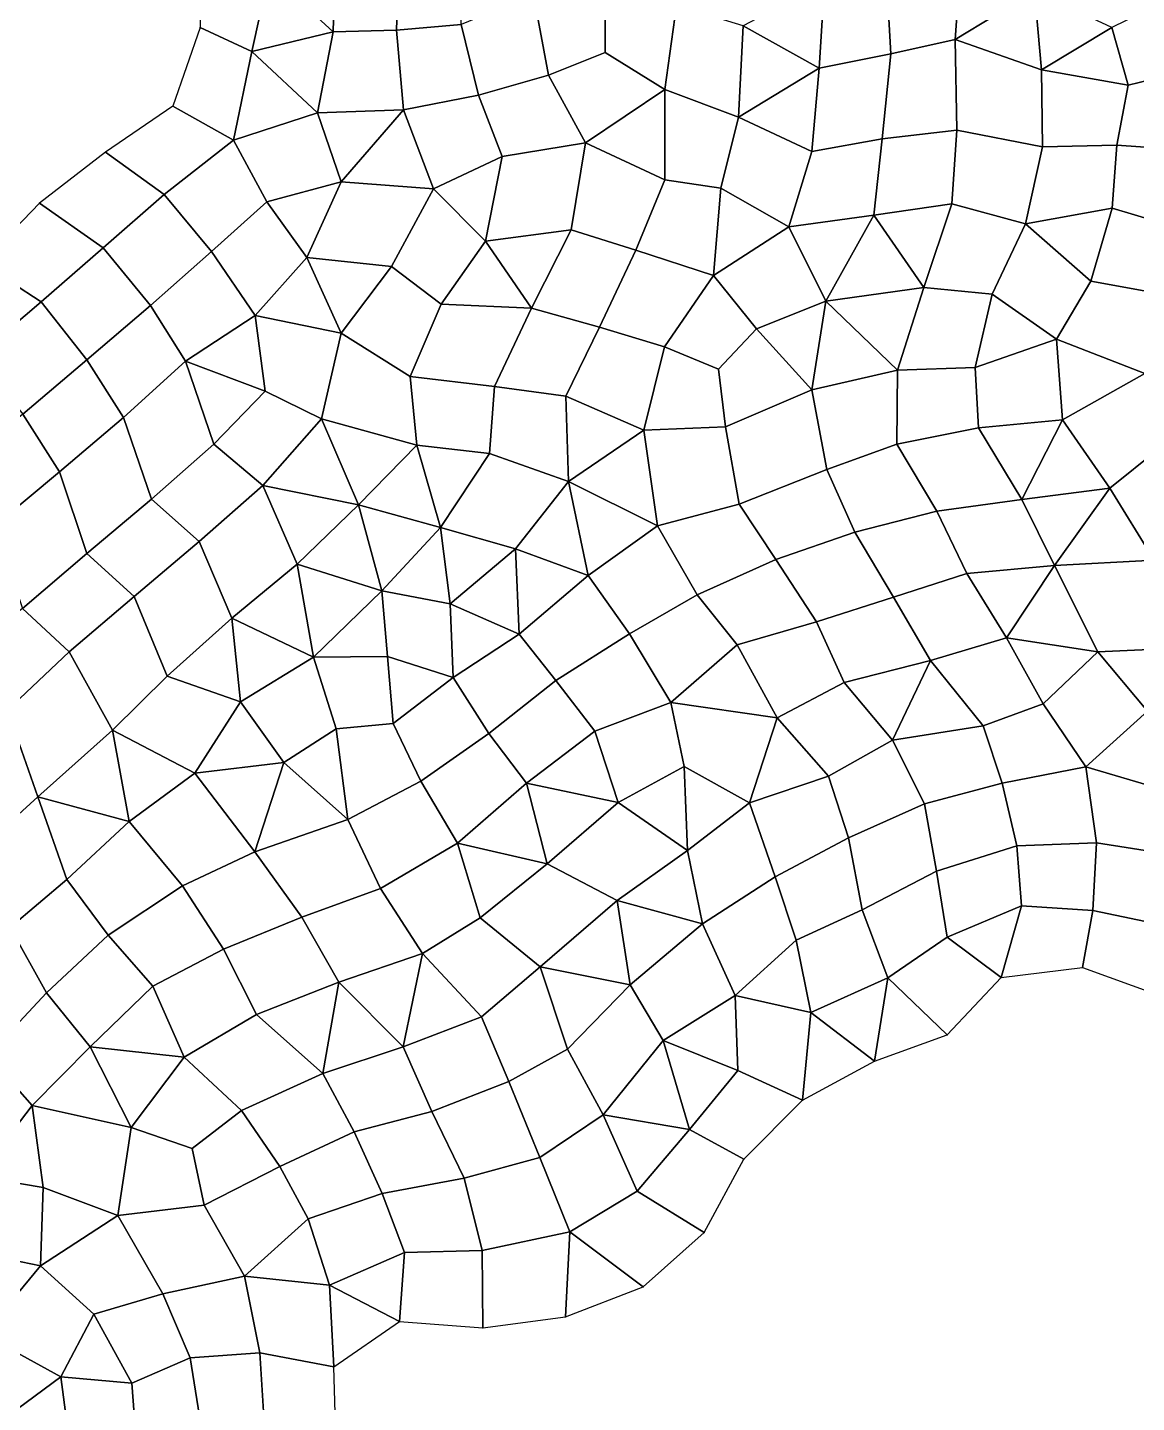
# Model space of a CAD drawing. Extents: x 727294 to 731543, y 8575035 to 8579824.
# Drawn here: x 730274.2 to 730538.9, y 8578454.2 to 8578782.5 of the extents above; entities that cross this region are included whole.
import ezdxf

# ---------------------------------------------------------------- set-up
doc = ezdxf.new("R2010")
doc.units = 0
for name, color, linetype in [('MESH_BOUND', 25, 'CONTINUOUS'), ('MESH_ELEMS', 250, 'CONTINUOUS'), ('MESH_NODES', 18, 'CONTINUOUS')]:
    doc.layers.add(name, color=color, linetype=linetype)

msp = doc.modelspace()

# ---------------------------------------------------------------- linework, layer by layer
at = {"layer": 'MESH_BOUND', "color": 25}
for points in [[(730315.27, 8578802.19, 38.14), (730315.45, 8578782.54, 38.17)], [(730315.45, 8578782.54, 38.17), (730308.89, 8578763.79, 38.17)], [(730308.89, 8578763.79, 38.17), (730292.88, 8578752.76, 38.17)], [(730292.88, 8578752.76, 38.17), (730277.12, 8578740.57, 38.17)], [(730277.12, 8578740.57, 38.17), (730263.24, 8578726.24, 38.17)], [(730493.74, 8578542, 38.17), (730506.57, 8578555.75, 38.17)], [(730506.57, 8578555.75, 38.17), (730525.99, 8578558.12, 38.17)], [(730525.99, 8578558.12, 38.17), (730544.24, 8578551.48, 38.17)], [(730476.36, 8578535.78, 38.17), (730493.74, 8578542, 38.17)], [(730459.18, 8578526.46, 38.17), (730476.36, 8578535.78, 38.17)], [(730445.16, 8578512.31, 38.17), (730459.18, 8578526.46, 38.17)], [(730435.72, 8578494.85, 38.17), (730445.16, 8578512.31, 38.17)], [(730421.15, 8578481.83, 38.17), (730435.72, 8578494.85, 38.17)], [(730402.64, 8578474.68, 38.17), (730421.15, 8578481.83, 38.17)], [(730347.33, 8578462.77, 33.88), (730362.99, 8578473.56, 38.17)], [(730362.99, 8578473.56, 38.17), (730382.87, 8578472.05, 38.13)], [(730382.87, 8578472.05, 38.13), (730402.64, 8578474.68, 38.17)], [(730347.86, 8578443.42, 34.97), (730347.33, 8578462.77, 33.88)]]:
    msp.add_polyline3d(points, dxfattribs=at)
at = {"layer": 'MESH_ELEMS', "color": 179}
for points in [[(730315.45, 8578782.54, 38.17), (730327.8, 8578776.84, 36.01), (730331.87, 8578795.6, 35.78), (730315.27, 8578802.19, 38.14)], [(730331.87, 8578795.6, 35.78), (730347.18, 8578781.51, 33.58), (730347.72, 8578801.99, 33.67), (730331.87, 8578795.6, 35.78)], [(730362.33, 8578781.94, 32.51), (730362.94, 8578801.73, 31.79), (730347.72, 8578801.99, 33.67), (730347.18, 8578781.51, 33.58)], [(730377.74, 8578783.26, 30.93), (730377.05, 8578802.51, 30.95), (730362.94, 8578801.73, 31.79), (730362.33, 8578781.94, 32.51)], [(730495.62, 8578779.72, 28.55), (730497.4, 8578804, 27.66), (730479.27, 8578794.53, 28.44), (730480.25, 8578776.28, 28.61)], [(730497.4, 8578804, 27.66), (730495.62, 8578779.72, 28.55), (730514.54, 8578791.22, 28.37), (730497.4, 8578804, 27.66)], [(730331.87, 8578795.6, 35.78), (730327.8, 8578776.84, 36.01), (730347.18, 8578781.51, 33.58), (730331.87, 8578795.6, 35.78)], [(730412.08, 8578776.54, 29.9), (730412.17, 8578792.22, 30.1), (730394.99, 8578790.46, 30.06), (730398.57, 8578771.18, 30.25)], [(730412.08, 8578776.54, 29.9), (730426.32, 8578767.71, 29.44), (730429.12, 8578787.79, 29.76), (730412.17, 8578792.22, 30.1)], [(730464.41, 8578793.21, 28.78), (730444.99, 8578782.95, 28.93), (730463.16, 8578772.87, 28.27), (730464.41, 8578793.21, 28.78)], [(730480.25, 8578776.28, 28.61), (730479.27, 8578794.53, 28.44), (730464.41, 8578793.21, 28.78), (730463.16, 8578772.87, 28.27)], [(730398.57, 8578771.18, 30.25), (730394.99, 8578790.46, 30.06), (730377.74, 8578783.26, 30.93), (730381.87, 8578766.43, 30.89)], [(730495.62, 8578779.72, 28.55), (730516.26, 8578772.41, 28.78), (730514.54, 8578791.22, 28.37), (730495.62, 8578779.72, 28.55)], [(730533.04, 8578782.55, 28.87), (730514.54, 8578791.22, 28.37), (730516.26, 8578772.41, 28.78), (730533.04, 8578782.55, 28.87)], [(730536.87, 8578768.81, 28.89), (730552.69, 8578772.57, 28.86), (730549.67, 8578790.74, 28.88), (730533.04, 8578782.55, 28.87)], [(730444.99, 8578782.95, 28.93), (730429.12, 8578787.79, 29.76), (730426.32, 8578767.71, 29.44), (730443.95, 8578761.14, 28.27)], [(730308.89, 8578763.79, 38.17), (730323.4, 8578755.67, 35.36), (730327.8, 8578776.84, 36.01), (730315.45, 8578782.54, 38.17)], [(730363.98, 8578762.85, 32.3), (730362.33, 8578781.94, 32.51), (730347.18, 8578781.51, 33.58), (730343.43, 8578762.15, 33.93)], [(730381.87, 8578766.43, 30.89), (730377.74, 8578783.26, 30.93), (730362.33, 8578781.94, 32.51), (730363.98, 8578762.85, 32.3)], [(730463.16, 8578772.87, 28.27), (730444.99, 8578782.95, 28.93), (730443.95, 8578761.14, 28.27), (730463.16, 8578772.87, 28.27)], [(730536.87, 8578768.81, 28.89), (730533.04, 8578782.55, 28.87), (730516.26, 8578772.41, 28.78), (730536.87, 8578768.81, 28.89)], [(730347.18, 8578781.51, 33.58), (730327.8, 8578776.84, 36.01), (730343.43, 8578762.15, 33.93), (730347.18, 8578781.51, 33.58)], [(730496.03, 8578758.03, 28.85), (730495.62, 8578779.72, 28.55), (730480.25, 8578776.28, 28.61), (730478.23, 8578755.99, 28.91)], [(730516.26, 8578772.41, 28.78), (730495.62, 8578779.72, 28.55), (730496.03, 8578758.03, 28.85), (730516.43, 8578754.02, 29.04)], [(730327.8, 8578776.84, 36.01), (730323.4, 8578755.67, 35.36), (730343.43, 8578762.15, 33.93), (730327.8, 8578776.84, 36.01)], [(730407.43, 8578754.99, 29.29), (730426.32, 8578767.71, 29.44), (730412.08, 8578776.54, 29.9), (730398.57, 8578771.18, 30.25)], [(730478.23, 8578755.99, 28.91), (730480.25, 8578776.28, 28.61), (730463.16, 8578772.87, 28.27), (730461.43, 8578752.97, 28.34)], [(730461.43, 8578752.97, 28.34), (730463.16, 8578772.87, 28.27), (730443.95, 8578761.14, 28.27), (730461.43, 8578752.97, 28.34)], [(730534.18, 8578754.44, 29.03), (730536.87, 8578768.81, 28.89), (730516.26, 8578772.41, 28.78), (730516.43, 8578754.02, 29.04)], [(730534.18, 8578754.44, 29.03), (730555.67, 8578752.93, 28.97), (730552.69, 8578772.57, 28.86), (730536.87, 8578768.81, 28.89)], [(730398.57, 8578771.18, 30.25), (730381.87, 8578766.43, 30.89), (730387.48, 8578751.72, 30.93), (730407.43, 8578754.99, 29.29)], [(730381.87, 8578766.43, 30.89), (730363.98, 8578762.85, 32.3), (730371.1, 8578743.99, 31.71), (730387.48, 8578751.72, 30.93)], [(730426.32, 8578767.71, 29.44), (730407.43, 8578754.99, 29.29), (730426.32, 8578746.17, 27.82), (730426.32, 8578767.71, 29.44)], [(730426.32, 8578746.17, 27.82), (730439.69, 8578744.21, 27.91), (730443.95, 8578761.14, 28.27), (730426.32, 8578767.71, 29.44)], [(730306.82, 8578742.67, 38.12), (730323.4, 8578755.67, 35.36), (730308.89, 8578763.79, 38.17), (730292.88, 8578752.76, 38.17)], [(730331.35, 8578740.96, 34.56), (730349.12, 8578745.71, 33.22), (730343.43, 8578762.15, 33.93), (730323.4, 8578755.67, 35.36)], [(730343.43, 8578762.15, 33.93), (730349.12, 8578745.71, 33.22), (730363.98, 8578762.85, 32.3), (730343.43, 8578762.15, 33.93)], [(730363.98, 8578762.85, 32.3), (730349.12, 8578745.71, 33.22), (730371.1, 8578743.99, 31.71), (730363.98, 8578762.85, 32.3)], [(730439.69, 8578744.21, 27.91), (730455.94, 8578734.97, 28.58), (730461.43, 8578752.97, 28.34), (730443.95, 8578761.14, 28.27)], [(730331.35, 8578740.96, 34.56), (730323.4, 8578755.67, 35.36), (730306.82, 8578742.67, 38.12), (730318.14, 8578729.03, 34.44)], [(730476.21, 8578737.72, 29.12), (730478.23, 8578755.99, 28.91), (730461.43, 8578752.97, 28.34), (730455.94, 8578734.97, 28.58)], [(730494.82, 8578740.41, 29.12), (730496.03, 8578758.03, 28.85), (730478.23, 8578755.99, 28.91), (730476.21, 8578737.72, 29.12)], [(730494.82, 8578740.41, 29.12), (730512.37, 8578735.68, 29.07), (730516.43, 8578754.02, 29.04), (730496.03, 8578758.03, 28.85)], [(730292.28, 8578729.92, 38.12), (730306.82, 8578742.67, 38.12), (730292.88, 8578752.76, 38.17), (730277.12, 8578740.57, 38.17)], [(730404, 8578734.2, 27.96), (730407.43, 8578754.99, 29.29), (730387.48, 8578751.72, 30.93), (730383.52, 8578731.55, 30.56)], [(730419.44, 8578729.36, 28.26), (730426.32, 8578746.17, 27.82), (730407.43, 8578754.99, 29.29), (730404, 8578734.2, 27.96)], [(730533.07, 8578739.39, 29.07), (730534.18, 8578754.44, 29.03), (730516.43, 8578754.02, 29.04), (730512.37, 8578735.68, 29.07)], [(730549.07, 8578734.63, 29.07), (730555.67, 8578752.93, 28.97), (730534.18, 8578754.44, 29.03), (730533.07, 8578739.39, 29.07)], [(730387.48, 8578751.72, 30.93), (730371.1, 8578743.99, 31.71), (730383.52, 8578731.55, 30.56), (730387.48, 8578751.72, 30.93)], [(730331.35, 8578740.96, 34.56), (730340.93, 8578727.6, 33.45), (730349.12, 8578745.71, 33.22), (730331.35, 8578740.96, 34.56)], [(730361.12, 8578725.49, 31.92), (730371.1, 8578743.99, 31.71), (730349.12, 8578745.71, 33.22), (730340.93, 8578727.6, 33.45)], [(730419.44, 8578729.36, 28.26), (730437.91, 8578723.32, 28.62), (730439.69, 8578744.21, 27.91), (730426.32, 8578746.17, 27.82)], [(730318.14, 8578729.03, 34.44), (730306.82, 8578742.67, 38.12), (730292.28, 8578729.92, 38.12), (730303.6, 8578716.2, 34.67)], [(730361.12, 8578725.49, 31.92), (730372.97, 8578716.48, 30.83), (730383.52, 8578731.55, 30.56), (730371.1, 8578743.99, 31.71)], [(730439.69, 8578744.21, 27.91), (730437.91, 8578723.32, 28.62), (730455.94, 8578734.97, 28.58), (730439.69, 8578744.21, 27.91)], [(730277.52, 8578717.01, 38.17), (730292.28, 8578729.92, 38.12), (730277.12, 8578740.57, 38.17), (730263.24, 8578726.24, 38.17)], [(730340.93, 8578727.6, 33.45), (730331.35, 8578740.96, 34.56), (730318.14, 8578729.03, 34.44), (730328.59, 8578713.79, 33.58)], [(730476.21, 8578737.72, 29.12), (730488.16, 8578720.43, 29.27), (730494.82, 8578740.41, 29.12), (730476.21, 8578737.72, 29.12)], [(730504.43, 8578718.91, 29.19), (730512.37, 8578735.68, 29.07), (730494.82, 8578740.41, 29.12), (730488.16, 8578720.43, 29.27)], [(730512.37, 8578735.68, 29.07), (730527.96, 8578722, 29.07), (730533.07, 8578739.39, 29.07), (730512.37, 8578735.68, 29.07)], [(730545.08, 8578718.85, 29.09), (730549.07, 8578734.63, 29.07), (730533.07, 8578739.39, 29.07), (730527.96, 8578722, 29.07)], [(730476.21, 8578737.72, 29.12), (730455.94, 8578734.97, 28.58), (730464.77, 8578717.18, 29.27), (730476.21, 8578737.72, 29.12)], [(730476.21, 8578737.72, 29.12), (730464.77, 8578717.18, 29.27), (730488.16, 8578720.43, 29.27), (730476.21, 8578737.72, 29.12)], [(730404, 8578734.2, 27.96), (730383.52, 8578731.55, 30.56), (730394.49, 8578715.56, 27.56), (730404, 8578734.2, 27.96)], [(730410.75, 8578711.03, 28.59), (730419.44, 8578729.36, 28.26), (730404, 8578734.2, 27.96), (730394.49, 8578715.56, 27.56)], [(730448.22, 8578710.6, 29.16), (730464.77, 8578717.18, 29.27), (730455.94, 8578734.97, 28.58), (730437.91, 8578723.32, 28.62)], [(730504.43, 8578718.91, 29.19), (730519.78, 8578708.12, 29.16), (730527.96, 8578722, 29.07), (730512.37, 8578735.68, 29.07)], [(730277.52, 8578717.01, 38.17), (730288.38, 8578703.22, 34.75), (730303.6, 8578716.2, 34.67), (730292.28, 8578729.92, 38.12)], [(730383.52, 8578731.55, 30.56), (730372.97, 8578716.48, 30.83), (730394.49, 8578715.56, 27.56), (730383.52, 8578731.55, 30.56)], [(730426.26, 8578706.28, 28.67), (730437.91, 8578723.32, 28.62), (730419.44, 8578729.36, 28.26), (730410.75, 8578711.03, 28.59)], [(730262.13, 8578704.03, 38.17), (730277.52, 8578717.01, 38.17), (730263.24, 8578726.24, 38.17), (730247.55, 8578714.06, 38.17)], [(730303.6, 8578716.2, 34.67), (730311.94, 8578702.85, 34.45), (730328.59, 8578713.79, 33.58), (730318.14, 8578729.03, 34.44)], [(730328.59, 8578713.79, 33.58), (730349.07, 8578709.56, 32.26), (730340.93, 8578727.6, 33.45), (730328.59, 8578713.79, 33.58)], [(730340.93, 8578727.6, 33.45), (730349.07, 8578709.56, 32.26), (730361.12, 8578725.49, 31.92), (730340.93, 8578727.6, 33.45)], [(730349.07, 8578709.56, 32.26), (730365.58, 8578699.23, 30.79), (730372.97, 8578716.48, 30.83), (730361.12, 8578725.49, 31.92)], [(730426.26, 8578706.28, 28.67), (730439.15, 8578700.99, 29.05), (730448.22, 8578710.6, 29.16), (730437.91, 8578723.32, 28.62)], [(730488.16, 8578720.43, 29.27), (730464.77, 8578717.18, 29.27), (730481.83, 8578700.76, 29.36), (730488.16, 8578720.43, 29.27)], [(730500.39, 8578701.33, 29.28), (730504.43, 8578718.91, 29.19), (730488.16, 8578720.43, 29.27), (730481.83, 8578700.76, 29.36)], [(730540.91, 8578699.97, 29.27), (730545.08, 8578718.85, 29.09), (730527.96, 8578722, 29.07), (730519.78, 8578708.12, 29.16)], [(730288.38, 8578703.22, 34.75), (730277.52, 8578717.01, 38.17), (730262.13, 8578704.03, 38.17), (730273.13, 8578690.26, 34.55)], [(730288.38, 8578703.22, 34.75), (730297.13, 8578689.41, 34.79), (730311.94, 8578702.85, 34.45), (730303.6, 8578716.2, 34.67)], [(730385.72, 8578696.84, 27.94), (730394.49, 8578715.56, 27.56), (730372.97, 8578716.48, 30.83), (730365.58, 8578699.23, 30.79)], [(730448.22, 8578710.6, 29.16), (730461.41, 8578696.01, 29.27), (730464.77, 8578717.18, 29.27), (730448.22, 8578710.6, 29.16)], [(730464.77, 8578717.18, 29.27), (730461.41, 8578696.01, 29.27), (730481.83, 8578700.76, 29.36), (730464.77, 8578717.18, 29.27)], [(730504.43, 8578718.91, 29.19), (730500.39, 8578701.33, 29.28), (730519.78, 8578708.12, 29.16), (730504.43, 8578718.91, 29.19)], [(730328.59, 8578713.79, 33.58), (730311.94, 8578702.85, 34.45), (730330.97, 8578695.69, 32.55), (730328.59, 8578713.79, 33.58)], [(730330.97, 8578695.69, 32.55), (730344.42, 8578689.09, 31.03), (730349.07, 8578709.56, 32.26), (730328.59, 8578713.79, 33.58)], [(730402.71, 8578694.49, 28.41), (730410.75, 8578711.03, 28.59), (730394.49, 8578715.56, 27.56), (730385.72, 8578696.84, 27.94)], [(730421.32, 8578686.44, 29.13), (730426.26, 8578706.28, 28.67), (730410.75, 8578711.03, 28.59), (730402.71, 8578694.49, 28.41)], [(730461.41, 8578696.01, 29.27), (730448.22, 8578710.6, 29.16), (730439.15, 8578700.99, 29.05), (730440.82, 8578687.18, 29.17)], [(730365.58, 8578699.23, 30.79), (730349.07, 8578709.56, 32.26), (730344.42, 8578689.09, 31.03), (730367.15, 8578682.83, 28.69)], [(730521.2, 8578688.9, 28.75), (730519.78, 8578708.12, 29.16), (730500.39, 8578701.33, 29.28), (730501.2, 8578686.96, 29.21)], [(730540.91, 8578699.97, 29.27), (730519.78, 8578708.12, 29.16), (730521.2, 8578688.9, 28.75), (730540.91, 8578699.97, 29.27)], [(730297.13, 8578689.41, 34.79), (730288.38, 8578703.22, 34.75), (730273.13, 8578690.26, 34.55), (730281.83, 8578676.47, 34.37)], [(730439.15, 8578700.99, 29.05), (730426.26, 8578706.28, 28.67), (730421.32, 8578686.44, 29.13), (730440.82, 8578687.18, 29.17)], [(730318.69, 8578683.05, 32.69), (730311.94, 8578702.85, 34.45), (730297.13, 8578689.41, 34.79), (730303.84, 8578669.92, 33.4)], [(730318.69, 8578683.05, 32.69), (730330.97, 8578695.69, 32.55), (730311.94, 8578702.85, 34.45), (730318.69, 8578683.05, 32.69)], [(730481.68, 8578683.06, 29.31), (730481.83, 8578700.76, 29.36), (730461.41, 8578696.01, 29.27), (730465.02, 8578677.04, 29.28)], [(730501.2, 8578686.96, 29.21), (730500.39, 8578701.33, 29.28), (730481.83, 8578700.76, 29.36), (730481.68, 8578683.06, 29.31)], [(730544.21, 8578681.95, 29.27), (730540.91, 8578699.97, 29.27), (730521.2, 8578688.9, 28.75), (730532.5, 8578672.56, 29.26)], [(730385.72, 8578696.84, 27.94), (730365.58, 8578699.23, 30.79), (730367.15, 8578682.83, 28.69), (730384.51, 8578680.85, 28.22)], [(730402.71, 8578694.49, 28.41), (730385.72, 8578696.84, 27.94), (730384.51, 8578680.85, 28.22), (730403.35, 8578674.12, 28.78)], [(730330.4, 8578673.21, 31.18), (730344.42, 8578689.09, 31.03), (730330.97, 8578695.69, 32.55), (730318.69, 8578683.05, 32.69)], [(730402.71, 8578694.49, 28.41), (730403.35, 8578674.12, 28.78), (730421.32, 8578686.44, 29.13), (730402.71, 8578694.49, 28.41)], [(730465.02, 8578677.04, 29.28), (730461.41, 8578696.01, 29.27), (730440.82, 8578687.18, 29.17), (730444.09, 8578668.7, 29.38)], [(730281.83, 8578676.47, 34.37), (730273.13, 8578690.26, 34.55), (730257.71, 8578677.44, 34.83), (730266.38, 8578663.57, 34.53)], [(730303.84, 8578669.92, 33.4), (730297.13, 8578689.41, 34.79), (730281.83, 8578676.47, 34.37), (730288.4, 8578656.92, 33.83)], [(730344.42, 8578689.09, 31.03), (730330.4, 8578673.21, 31.18), (730353.19, 8578668.58, 29.59), (730344.42, 8578689.09, 31.03)], [(730367.15, 8578682.83, 28.69), (730344.42, 8578689.09, 31.03), (730353.19, 8578668.58, 29.59), (730367.15, 8578682.83, 28.69)], [(730444.09, 8578668.7, 29.38), (730440.82, 8578687.18, 29.17), (730421.32, 8578686.44, 29.13), (730424.61, 8578663.6, 29.24)], [(730491.25, 8578667.08, 28.89), (730511.53, 8578669.86, 28.72), (730501.2, 8578686.96, 29.21), (730481.68, 8578683.06, 29.31)], [(730501.2, 8578686.96, 29.21), (730511.53, 8578669.86, 28.72), (730521.2, 8578688.9, 28.75), (730501.2, 8578686.96, 29.21)], [(730532.5, 8578672.56, 29.26), (730521.2, 8578688.9, 28.75), (730511.53, 8578669.86, 28.72), (730532.5, 8578672.56, 29.26)], [(730403.35, 8578674.12, 28.78), (730424.61, 8578663.6, 29.24), (730421.32, 8578686.44, 29.13), (730403.35, 8578674.12, 28.78)], [(730315.2, 8578659.86, 33.86), (730330.4, 8578673.21, 31.18), (730318.69, 8578683.05, 32.69), (730303.84, 8578669.92, 33.4)], [(730372.77, 8578663.19, 28.56), (730367.15, 8578682.83, 28.69), (730353.19, 8578668.58, 29.59), (730372.77, 8578663.19, 28.56)], [(730367.15, 8578682.83, 28.69), (730372.77, 8578663.19, 28.56), (730384.51, 8578680.85, 28.22), (730367.15, 8578682.83, 28.69)], [(730384.51, 8578680.85, 28.22), (730372.77, 8578663.19, 28.56), (730390.66, 8578658.1, 28.95), (730403.35, 8578674.12, 28.78)], [(730471.66, 8578662.06, 29.38), (730491.25, 8578667.08, 28.89), (730481.68, 8578683.06, 29.31), (730465.02, 8578677.04, 29.28)], [(730555.68, 8578668.02, 29.66), (730544.21, 8578681.95, 29.27), (730532.5, 8578672.56, 29.26), (730543.11, 8578655.36, 29.56)], [(730452.84, 8578655.54, 29.6), (730471.66, 8578662.06, 29.38), (730465.02, 8578677.04, 29.28), (730444.09, 8578668.7, 29.38)], [(730288.4, 8578656.92, 33.83), (730281.83, 8578676.47, 34.37), (730266.38, 8578663.57, 34.53), (730273, 8578643.81, 32.89)], [(730403.35, 8578674.12, 28.78), (730390.66, 8578658.1, 28.95), (730408.02, 8578651.74, 29.24), (730403.35, 8578674.12, 28.78)], [(730424.61, 8578663.6, 29.24), (730403.35, 8578674.12, 28.78), (730408.02, 8578651.74, 29.24), (730424.61, 8578663.6, 29.24)], [(730338.62, 8578654.38, 29.25), (730330.4, 8578673.21, 31.18), (730315.2, 8578659.86, 33.86), (730323, 8578641.51, 32.25)], [(730330.4, 8578673.21, 31.18), (730338.62, 8578654.38, 29.25), (730353.19, 8578668.58, 29.59), (730330.4, 8578673.21, 31.18)], [(730519.35, 8578654.08, 29.29), (730532.5, 8578672.56, 29.26), (730511.53, 8578669.86, 28.72), (730519.35, 8578654.08, 29.29)], [(730532.5, 8578672.56, 29.26), (730519.35, 8578654.08, 29.29), (730543.11, 8578655.36, 29.56), (730532.5, 8578672.56, 29.26)], [(730303.84, 8578669.92, 33.4), (730288.4, 8578656.92, 33.83), (730299.69, 8578646.66, 34.41), (730315.2, 8578659.86, 33.86)], [(730358.83, 8578648.01, 28.63), (730353.19, 8578668.58, 29.59), (730338.62, 8578654.38, 29.25), (730358.83, 8578648.01, 28.63)], [(730358.83, 8578648.01, 28.63), (730372.77, 8578663.19, 28.56), (730353.19, 8578668.58, 29.59), (730358.83, 8578648.01, 28.63)], [(730434.02, 8578647.11, 29.52), (730452.84, 8578655.54, 29.6), (730444.09, 8578668.7, 29.38), (730424.61, 8578663.6, 29.24)], [(730480.92, 8578646.57, 29.21), (730498.39, 8578652.22, 29.25), (730491.25, 8578667.08, 28.89), (730471.66, 8578662.06, 29.38)], [(730511.53, 8578669.86, 28.72), (730491.25, 8578667.08, 28.89), (730498.39, 8578652.22, 29.25), (730519.35, 8578654.08, 29.29)], [(730358.83, 8578648.01, 28.63), (730375.07, 8578644.94, 28.82), (730372.77, 8578663.19, 28.56), (730358.83, 8578648.01, 28.63)], [(730390.66, 8578658.1, 28.95), (730372.77, 8578663.19, 28.56), (730375.07, 8578644.94, 28.82), (730390.66, 8578658.1, 28.95)], [(730417.88, 8578637.78, 29.46), (730434.02, 8578647.11, 29.52), (730424.61, 8578663.6, 29.24), (730408.02, 8578651.74, 29.24)], [(730471.66, 8578662.06, 29.38), (730452.84, 8578655.54, 29.6), (730462.53, 8578640.64, 29.45), (730480.92, 8578646.57, 29.21)], [(730323, 8578641.51, 32.25), (730315.2, 8578659.86, 33.86), (730299.69, 8578646.66, 34.41), (730307.53, 8578627.68, 32)], [(730390.66, 8578658.1, 28.95), (730375.07, 8578644.94, 28.82), (730391.54, 8578637.68, 29.19), (730390.66, 8578658.1, 28.95)], [(730408.02, 8578651.74, 29.24), (730390.66, 8578658.1, 28.95), (730391.54, 8578637.68, 29.19), (730408.02, 8578651.74, 29.24)], [(730284.15, 8578633.44, 31.7), (730299.69, 8578646.66, 34.41), (730288.4, 8578656.92, 33.83), (730273, 8578643.81, 32.89)], [(730342.51, 8578632.18, 27.81), (730338.62, 8578654.38, 29.25), (730323, 8578641.51, 32.25), (730342.51, 8578632.18, 27.81)], [(730342.51, 8578632.18, 27.81), (730358.83, 8578648.01, 28.63), (730338.62, 8578654.38, 29.25), (730342.51, 8578632.18, 27.81)], [(730443.61, 8578635.14, 29.87), (730462.53, 8578640.64, 29.45), (730452.84, 8578655.54, 29.6), (730434.02, 8578647.11, 29.52)], [(730507.89, 8578636.8, 29.47), (730519.35, 8578654.08, 29.29), (730498.39, 8578652.22, 29.25), (730507.89, 8578636.8, 29.47)], [(730529.63, 8578633.47, 29.59), (730519.35, 8578654.08, 29.29), (730507.89, 8578636.8, 29.47), (730529.63, 8578633.47, 29.59)], [(730529.63, 8578633.47, 29.59), (730548.98, 8578634.37, 29.74), (730543.11, 8578655.36, 29.56), (730519.35, 8578654.08, 29.29)], [(730417.88, 8578637.78, 29.46), (730408.02, 8578651.74, 29.24), (730391.54, 8578637.68, 29.19), (730400.31, 8578626.65, 29.44)], [(730489.74, 8578631.43, 29.47), (730507.89, 8578636.8, 29.47), (730498.39, 8578652.22, 29.25), (730480.92, 8578646.57, 29.21)], [(730358.83, 8578648.01, 28.63), (730342.51, 8578632.18, 27.81), (730360.12, 8578632.33, 28.88), (730358.83, 8578648.01, 28.63)], [(730360.12, 8578632.33, 28.88), (730375.83, 8578627.34, 29.12), (730375.07, 8578644.94, 28.82), (730358.83, 8578648.01, 28.63)], [(730284.15, 8578633.44, 31.7), (730294.53, 8578614.76, 30.11), (730307.53, 8578627.68, 32), (730299.69, 8578646.66, 34.41)], [(730375.07, 8578644.94, 28.82), (730375.83, 8578627.34, 29.12), (730391.54, 8578637.68, 29.19), (730375.07, 8578644.94, 28.82)], [(730427.75, 8578621.4, 30.15), (730443.61, 8578635.14, 29.87), (730434.02, 8578647.11, 29.52), (730417.88, 8578637.78, 29.46)], [(730469.1, 8578626.18, 29.64), (730489.74, 8578631.43, 29.47), (730480.92, 8578646.57, 29.21), (730462.53, 8578640.64, 29.45)], [(730273, 8578643.81, 32.89), (730254.3, 8578629.42, 31.98), (730269.43, 8578619.56, 31.22), (730284.15, 8578633.44, 31.7)], [(730325.04, 8578621.54, 29.34), (730323, 8578641.51, 32.25), (730307.53, 8578627.68, 32), (730325.04, 8578621.54, 29.34)], [(730342.51, 8578632.18, 27.81), (730323, 8578641.51, 32.25), (730325.04, 8578621.54, 29.34), (730342.51, 8578632.18, 27.81)], [(730462.53, 8578640.64, 29.45), (730443.61, 8578635.14, 29.87), (730453.15, 8578617.69, 29.84), (730469.1, 8578626.18, 29.64)], [(730400.31, 8578626.65, 29.44), (730391.54, 8578637.68, 29.19), (730375.83, 8578627.34, 29.12), (730384.29, 8578613.95, 29.36)], [(730417.88, 8578637.78, 29.46), (730400.31, 8578626.65, 29.44), (730409.61, 8578614.54, 29.68), (730427.75, 8578621.4, 30.15)], [(730453.15, 8578617.69, 29.84), (730443.61, 8578635.14, 29.87), (730427.75, 8578621.4, 30.15), (730453.15, 8578617.69, 29.84)], [(730502.32, 8578615.82, 29.93), (730516.64, 8578621.05, 29.59), (730507.89, 8578636.8, 29.47), (730489.74, 8578631.43, 29.47)], [(730507.89, 8578636.8, 29.47), (730516.64, 8578621.05, 29.59), (730529.63, 8578633.47, 29.59), (730507.89, 8578636.8, 29.47)], [(730529.63, 8578633.47, 29.59), (730541.5, 8578619.33, 29.79), (730548.98, 8578634.37, 29.74), (730529.63, 8578633.47, 29.59)], [(730269.43, 8578619.56, 31.22), (730276.73, 8578598.82, 30.08), (730294.53, 8578614.76, 30.11), (730284.15, 8578633.44, 31.7)], [(730347.88, 8578615.1, 27.64), (730342.51, 8578632.18, 27.81), (730325.04, 8578621.54, 29.34), (730335.37, 8578607.09, 26.85)], [(730361.53, 8578616.4, 29.15), (730360.12, 8578632.33, 28.88), (730342.51, 8578632.18, 27.81), (730347.88, 8578615.1, 27.64)], [(730360.12, 8578632.33, 28.88), (730361.53, 8578616.4, 29.15), (730375.83, 8578627.34, 29.12), (730360.12, 8578632.33, 28.88)], [(730469.1, 8578626.18, 29.64), (730480.64, 8578612.37, 30.57), (730489.74, 8578631.43, 29.47), (730469.1, 8578626.18, 29.64)], [(730489.74, 8578631.43, 29.47), (730480.64, 8578612.37, 30.57), (730502.32, 8578615.82, 29.93), (730489.74, 8578631.43, 29.47)], [(730541.5, 8578619.33, 29.79), (730529.63, 8578633.47, 29.59), (730516.64, 8578621.05, 29.59), (730526.84, 8578606.05, 30.86)], [(730314.18, 8578604.47, 28.66), (730325.04, 8578621.54, 29.34), (730307.53, 8578627.68, 32), (730294.53, 8578614.76, 30.11)], [(730384.29, 8578613.95, 29.36), (730375.83, 8578627.34, 29.12), (730361.53, 8578616.4, 29.15), (730368.1, 8578602.6, 29.36)], [(730409.61, 8578614.54, 29.68), (730400.31, 8578626.65, 29.44), (730384.29, 8578613.95, 29.36), (730393.33, 8578602.11, 29.81)], [(730465.42, 8578603.82, 31.12), (730480.64, 8578612.37, 30.57), (730469.1, 8578626.18, 29.64), (730453.15, 8578617.69, 29.84)], [(730325.04, 8578621.54, 29.34), (730314.18, 8578604.47, 28.66), (730335.37, 8578607.09, 26.85), (730325.04, 8578621.54, 29.34)], [(730409.61, 8578614.54, 29.68), (730415.2, 8578597.53, 30.26), (730430.94, 8578606.09, 30.59), (730427.75, 8578621.4, 30.15)], [(730430.94, 8578606.09, 30.59), (730446.55, 8578597.43, 31.14), (730453.15, 8578617.69, 29.84), (730427.75, 8578621.4, 30.15)], [(730506.85, 8578602.13, 31.39), (730526.84, 8578606.05, 30.86), (730516.64, 8578621.05, 29.59), (730502.32, 8578615.82, 29.93)], [(730276.73, 8578598.82, 30.08), (730269.43, 8578619.56, 31.22), (730255.35, 8578606.03, 31.01), (730262.85, 8578586.27, 30.52)], [(730446.55, 8578597.43, 31.14), (730465.42, 8578603.82, 31.12), (730453.15, 8578617.69, 29.84), (730446.55, 8578597.43, 31.14)], [(730541.5, 8578619.33, 29.79), (730526.84, 8578606.05, 30.86), (730545.63, 8578600.45, 31.03), (730541.5, 8578619.33, 29.79)], [(730276.73, 8578598.82, 30.08), (730298.46, 8578593, 28.68), (730294.53, 8578614.76, 30.11), (730276.73, 8578598.82, 30.08)], [(730314.18, 8578604.47, 28.66), (730294.53, 8578614.76, 30.11), (730298.46, 8578593, 28.68), (730314.18, 8578604.47, 28.66)], [(730347.88, 8578615.1, 27.64), (730335.37, 8578607.09, 26.85), (730350.68, 8578593.44, 28.87), (730347.88, 8578615.1, 27.64)], [(730347.88, 8578615.1, 27.64), (730350.68, 8578593.44, 28.87), (730368.1, 8578602.6, 29.36), (730361.53, 8578616.4, 29.15)], [(730409.61, 8578614.54, 29.68), (730393.33, 8578602.11, 29.81), (730415.2, 8578597.53, 30.26), (730409.61, 8578614.54, 29.68)], [(730488.28, 8578597.15, 31.33), (730506.85, 8578602.13, 31.39), (730502.32, 8578615.82, 29.93), (730480.64, 8578612.37, 30.57)], [(730368.1, 8578602.6, 29.36), (730376.86, 8578587.79, 29.82), (730393.33, 8578602.11, 29.81), (730384.29, 8578613.95, 29.36)], [(730488.28, 8578597.15, 31.33), (730480.64, 8578612.37, 30.57), (730465.42, 8578603.82, 31.12), (730470.14, 8578589.06, 31.83)], [(730314.18, 8578604.47, 28.66), (730328.51, 8578585.75, 25.53), (730335.37, 8578607.09, 26.85), (730314.18, 8578604.47, 28.66)], [(730335.37, 8578607.09, 26.85), (730328.51, 8578585.75, 25.53), (730350.68, 8578593.44, 28.87), (730335.37, 8578607.09, 26.85)], [(730430.94, 8578606.09, 30.59), (730415.2, 8578597.53, 30.26), (730431.73, 8578586.05, 31.07), (730430.94, 8578606.09, 30.59)], [(730431.73, 8578586.05, 31.07), (730446.55, 8578597.43, 31.14), (730430.94, 8578606.09, 30.59), (730431.73, 8578586.05, 31.07)], [(730526.84, 8578606.05, 30.86), (730506.85, 8578602.13, 31.39), (730510.35, 8578587.13, 32.82), (730529.38, 8578587.85, 32.08)], [(730529.38, 8578587.85, 32.08), (730546.51, 8578585.2, 32.32), (730545.63, 8578600.45, 31.03), (730526.84, 8578606.05, 30.86)], [(730314.18, 8578604.47, 28.66), (730298.46, 8578593, 28.68), (730311.26, 8578577.62, 27.61), (730328.51, 8578585.75, 25.53)], [(730358.47, 8578576.98, 29.47), (730376.86, 8578587.79, 29.82), (730368.1, 8578602.6, 29.36), (730350.68, 8578593.44, 28.87)], [(730376.86, 8578587.79, 29.82), (730398.27, 8578582.84, 30.52), (730393.33, 8578602.11, 29.81), (730376.86, 8578587.79, 29.82)], [(730415.2, 8578597.53, 30.26), (730393.33, 8578602.11, 29.81), (730398.27, 8578582.84, 30.52), (730415.2, 8578597.53, 30.26)], [(730470.14, 8578589.06, 31.83), (730465.42, 8578603.82, 31.12), (730446.55, 8578597.43, 31.14), (730452.67, 8578579.73, 32.49)], [(730488.28, 8578597.15, 31.33), (730491.17, 8578581.12, 33.14), (730510.35, 8578587.13, 32.82), (730506.85, 8578602.13, 31.39)], [(730283.64, 8578579.11, 29.59), (730276.73, 8578598.82, 30.08), (730262.85, 8578586.27, 30.52), (730270.12, 8578567.62, 30.78)], [(730298.46, 8578593, 28.68), (730276.73, 8578598.82, 30.08), (730283.64, 8578579.11, 29.59), (730298.46, 8578593, 28.68)], [(730414.92, 8578574.14, 31.29), (730431.73, 8578586.05, 31.07), (730415.2, 8578597.53, 30.26), (730398.27, 8578582.84, 30.52)], [(730452.67, 8578579.73, 32.49), (730446.55, 8578597.43, 31.14), (730431.73, 8578586.05, 31.07), (730435.29, 8578568.57, 33.41)], [(730491.17, 8578581.12, 33.14), (730488.28, 8578597.15, 31.33), (730470.14, 8578589.06, 31.83), (730473.45, 8578571.89, 33.21)], [(730311.26, 8578577.62, 27.61), (730298.46, 8578593, 28.68), (730283.64, 8578579.11, 29.59), (730293.52, 8578565.83, 28.69)], [(730339.72, 8578570.13, 28.55), (730358.47, 8578576.98, 29.47), (730350.68, 8578593.44, 28.87), (730328.51, 8578585.75, 25.53)], [(730473.45, 8578571.89, 33.21), (730470.14, 8578589.06, 31.83), (730452.67, 8578579.73, 32.49), (730457.7, 8578564.64, 33.55)], [(730328.51, 8578585.75, 25.53), (730311.26, 8578577.62, 27.61), (730321.03, 8578562.52, 24.93), (730339.72, 8578570.13, 28.55)], [(730358.47, 8578576.98, 29.47), (730368.48, 8578561.48, 29.78), (730382.29, 8578569.94, 29.73), (730376.86, 8578587.79, 29.82)], [(730376.86, 8578587.79, 29.82), (730382.29, 8578569.94, 29.73), (730398.27, 8578582.84, 30.52), (730376.86, 8578587.79, 29.82)], [(730414.92, 8578574.14, 31.29), (730435.29, 8578568.57, 33.41), (730431.73, 8578586.05, 31.07), (730414.92, 8578574.14, 31.29)], [(730511.47, 8578572.84, 37.02), (730510.35, 8578587.13, 32.82), (730491.17, 8578581.12, 33.14), (730493.71, 8578565.33, 33.62)], [(730528.47, 8578571.69, 38.16), (730529.38, 8578587.85, 32.08), (730510.35, 8578587.13, 32.82), (730511.47, 8578572.84, 37.02)], [(730528.47, 8578571.69, 38.16), (730546.34, 8578567.94, 38.16), (730546.51, 8578585.2, 32.32), (730529.38, 8578587.85, 32.08)], [(730396.59, 8578558.25, 31.25), (730414.92, 8578574.14, 31.29), (730398.27, 8578582.84, 30.52), (730382.29, 8578569.94, 29.73)], [(730270.12, 8578567.62, 30.78), (730278.77, 8578552.08, 30.08), (730293.52, 8578565.83, 28.69), (730283.64, 8578579.11, 29.59)], [(730457.7, 8578564.64, 33.55), (730452.67, 8578579.73, 32.49), (730435.29, 8578568.57, 33.41), (730443.14, 8578551.42, 34.13)], [(730473.45, 8578571.89, 33.21), (730479.57, 8578555.61, 37.18), (730493.71, 8578565.33, 33.62), (730491.17, 8578581.12, 33.14)], [(730311.26, 8578577.62, 27.61), (730293.52, 8578565.83, 28.69), (730304.11, 8578553.65, 25.43), (730321.03, 8578562.52, 24.93)], [(730358.47, 8578576.98, 29.47), (730339.72, 8578570.13, 28.55), (730348.56, 8578554.59, 29.53), (730368.48, 8578561.48, 29.78)], [(730418.09, 8578554, 32.63), (730414.92, 8578574.14, 31.29), (730396.59, 8578558.25, 31.25), (730418.09, 8578554, 32.63)], [(730414.92, 8578574.14, 31.29), (730418.09, 8578554, 32.63), (730435.29, 8578568.57, 33.41), (730414.92, 8578574.14, 31.29)], [(730479.57, 8578555.61, 37.18), (730473.45, 8578571.89, 33.21), (730457.7, 8578564.64, 33.55), (730461.2, 8578547.33, 36.54)], [(730493.71, 8578565.33, 33.62), (730506.57, 8578555.75, 38.17), (730511.47, 8578572.84, 37.02), (730493.71, 8578565.33, 33.62)], [(730511.47, 8578572.84, 37.02), (730506.57, 8578555.75, 38.17), (730525.99, 8578558.12, 38.17), (730528.47, 8578571.69, 38.16)], [(730525.99, 8578558.12, 38.17), (730544.24, 8578551.48, 38.17), (730546.34, 8578567.94, 38.16), (730528.47, 8578571.69, 38.16)], [(730339.72, 8578570.13, 28.55), (730321.03, 8578562.52, 24.93), (730328.86, 8578546.91, 28.08), (730348.56, 8578554.59, 29.53)], [(730382.61, 8578546.34, 30.92), (730396.59, 8578558.25, 31.25), (730382.29, 8578569.94, 29.73), (730368.48, 8578561.48, 29.78)], [(730443.14, 8578551.42, 34.13), (730435.29, 8578568.57, 33.41), (730418.09, 8578554, 32.63), (730425.94, 8578540.66, 33.91)], [(730256.05, 8578549.83, 33.41), (730264.75, 8578537.13, 33.53), (730278.77, 8578552.08, 30.08), (730270.12, 8578567.62, 30.78)], [(730278.77, 8578552.08, 30.08), (730289.22, 8578539.18, 30.08), (730304.11, 8578553.65, 25.43), (730293.52, 8578565.83, 28.69)], [(730493.74, 8578542, 38.17), (730506.57, 8578555.75, 38.17), (730493.71, 8578565.33, 33.62), (730479.57, 8578555.61, 37.18)], [(730328.86, 8578546.91, 28.08), (730321.03, 8578562.52, 24.93), (730304.11, 8578553.65, 25.43), (730311.64, 8578536.73, 25.35)], [(730443.14, 8578551.42, 34.13), (730461.2, 8578547.33, 36.54), (730457.7, 8578564.64, 33.55), (730443.14, 8578551.42, 34.13)], [(730363.9, 8578539.18, 30.33), (730368.48, 8578561.48, 29.78), (730348.56, 8578554.59, 29.53), (730363.9, 8578539.18, 30.33)], [(730363.9, 8578539.18, 30.33), (730382.61, 8578546.34, 30.92), (730368.48, 8578561.48, 29.78), (730363.9, 8578539.18, 30.33)], [(730382.61, 8578546.34, 30.92), (730389.11, 8578530.87, 31.54), (730403.13, 8578538.61, 32.86), (730396.59, 8578558.25, 31.25)], [(730403.13, 8578538.61, 32.86), (730418.09, 8578554, 32.63), (730396.59, 8578558.25, 31.25), (730403.13, 8578538.61, 32.86)], [(730479.57, 8578555.61, 37.18), (730461.2, 8578547.33, 36.54), (730476.36, 8578535.78, 38.17), (730479.57, 8578555.61, 37.18)], [(730476.36, 8578535.78, 38.17), (730493.74, 8578542, 38.17), (730479.57, 8578555.61, 37.18), (730476.36, 8578535.78, 38.17)], [(730264.75, 8578537.13, 33.53), (730275.34, 8578525.13, 30.07), (730289.22, 8578539.18, 30.08), (730278.77, 8578552.08, 30.08)], [(730304.11, 8578553.65, 25.43), (730289.22, 8578539.18, 30.08), (730311.64, 8578536.73, 25.35), (730304.11, 8578553.65, 25.43)], [(730328.86, 8578546.91, 28.08), (730344.7, 8578532.83, 29.56), (730348.56, 8578554.59, 29.53), (730328.86, 8578546.91, 28.08)], [(730344.7, 8578532.83, 29.56), (730363.9, 8578539.18, 30.33), (730348.56, 8578554.59, 29.53), (730344.7, 8578532.83, 29.56)], [(730425.94, 8578540.66, 33.91), (730418.09, 8578554, 32.63), (730403.13, 8578538.61, 32.86), (730411.64, 8578522.92, 34.1)], [(730443.72, 8578533.51, 36.22), (730443.14, 8578551.42, 34.13), (730425.94, 8578540.66, 33.91), (730443.72, 8578533.51, 36.22)], [(730443.72, 8578533.51, 36.22), (730459.18, 8578526.46, 38.17), (730461.2, 8578547.33, 36.54), (730443.14, 8578551.42, 34.13)], [(730325.34, 8578524, 28.95), (730344.7, 8578532.83, 29.56), (730328.86, 8578546.91, 28.08), (730311.64, 8578536.73, 25.35)], [(730370.76, 8578523.73, 31.39), (730389.11, 8578530.87, 31.54), (730382.61, 8578546.34, 30.92), (730363.9, 8578539.18, 30.33)], [(730461.2, 8578547.33, 36.54), (730459.18, 8578526.46, 38.17), (730476.36, 8578535.78, 38.17), (730461.2, 8578547.33, 36.54)], [(730289.22, 8578539.18, 30.08), (730275.34, 8578525.13, 30.07), (730298.94, 8578519.89, 27.1), (730289.22, 8578539.18, 30.08)], [(730298.94, 8578519.89, 27.1), (730311.64, 8578536.73, 25.35), (730289.22, 8578539.18, 30.08), (730298.94, 8578519.89, 27.1)], [(730352.18, 8578518.85, 30.46), (730370.76, 8578523.73, 31.39), (730363.9, 8578539.18, 30.33), (730344.7, 8578532.83, 29.56)], [(730432.22, 8578519.39, 35.46), (730425.94, 8578540.66, 33.91), (730411.64, 8578522.92, 34.1), (730432.22, 8578519.39, 35.46)], [(730425.94, 8578540.66, 33.91), (730432.22, 8578519.39, 35.46), (730443.72, 8578533.51, 36.22), (730425.94, 8578540.66, 33.91)], [(730251.56, 8578519.94, 33.75), (730262.35, 8578508.23, 29.79), (730275.34, 8578525.13, 30.07), (730264.75, 8578537.13, 33.53)], [(730313.5, 8578514.9, 28.33), (730325.34, 8578524, 28.95), (730311.64, 8578536.73, 25.35), (730298.94, 8578519.89, 27.1)], [(730411.64, 8578522.92, 34.1), (730403.13, 8578538.61, 32.86), (730389.11, 8578530.87, 31.54), (730396.51, 8578512.76, 33.27)], [(730334.48, 8578510.57, 29.74), (730352.18, 8578518.85, 30.46), (730344.7, 8578532.83, 29.56), (730325.34, 8578524, 28.95)], [(730445.16, 8578512.31, 38.17), (730459.18, 8578526.46, 38.17), (730443.72, 8578533.51, 36.22), (730432.22, 8578519.39, 35.46)], [(730378.44, 8578507.83, 32.57), (730396.51, 8578512.76, 33.27), (730389.11, 8578530.87, 31.54), (730370.76, 8578523.73, 31.39)], [(730262.35, 8578508.23, 29.79), (730277.95, 8578505.59, 28.5), (730275.34, 8578525.13, 30.07), (730262.35, 8578508.23, 29.79)], [(730277.95, 8578505.59, 28.5), (730295.81, 8578498.88, 28.46), (730298.94, 8578519.89, 27.1), (730275.34, 8578525.13, 30.07)], [(730334.48, 8578510.57, 29.74), (730325.34, 8578524, 28.95), (730313.5, 8578514.9, 28.33), (730316.42, 8578501.36, 28.89)], [(730358.9, 8578504.16, 31.39), (730378.44, 8578507.83, 32.57), (730370.76, 8578523.73, 31.39), (730352.18, 8578518.85, 30.46)], [(730419.73, 8578504.7, 34.43), (730411.64, 8578522.92, 34.1), (730396.51, 8578512.76, 33.27), (730403.63, 8578494.97, 36.09)], [(730432.22, 8578519.39, 35.46), (730411.64, 8578522.92, 34.1), (730419.73, 8578504.7, 34.43), (730432.22, 8578519.39, 35.46)], [(730295.81, 8578498.88, 28.46), (730316.42, 8578501.36, 28.89), (730313.5, 8578514.9, 28.33), (730298.94, 8578519.89, 27.1)], [(730432.22, 8578519.39, 35.46), (730419.73, 8578504.7, 34.43), (730435.72, 8578494.85, 38.17), (730445.16, 8578512.31, 38.17)], [(730341.19, 8578498.13, 30.22), (730358.9, 8578504.16, 31.39), (730352.18, 8578518.85, 30.46), (730334.48, 8578510.57, 29.74)], [(730382.72, 8578490.51, 33.95), (730403.63, 8578494.97, 36.09), (730396.51, 8578512.76, 33.27), (730378.44, 8578507.83, 32.57)], [(730341.19, 8578498.13, 30.22), (730334.48, 8578510.57, 29.74), (730316.42, 8578501.36, 28.89), (730326.02, 8578484.44, 30.13)], [(730262.35, 8578508.23, 29.79), (730256.48, 8578491.18, 29.13), (730277.3, 8578486.84, 27.97), (730277.95, 8578505.59, 28.5)], [(730364.23, 8578490.08, 34.27), (730382.72, 8578490.51, 33.95), (730378.44, 8578507.83, 32.57), (730358.9, 8578504.16, 31.39)], [(730277.3, 8578486.84, 27.97), (730295.81, 8578498.88, 28.46), (730277.95, 8578505.59, 28.5), (730277.3, 8578486.84, 27.97)], [(730364.23, 8578490.08, 34.27), (730358.9, 8578504.16, 31.39), (730341.19, 8578498.13, 30.22), (730346.29, 8578482.24, 32.41)], [(730419.73, 8578504.7, 34.43), (730403.63, 8578494.97, 36.09), (730421.15, 8578481.83, 38.17), (730435.72, 8578494.85, 38.17)], [(730306.54, 8578480.19, 29.07), (730326.02, 8578484.44, 30.13), (730316.42, 8578501.36, 28.89), (730295.81, 8578498.88, 28.46)], [(730290.08, 8578475.37, 28.88), (730306.54, 8578480.19, 29.07), (730295.81, 8578498.88, 28.46), (730277.3, 8578486.84, 27.97)], [(730346.29, 8578482.24, 32.41), (730341.19, 8578498.13, 30.22), (730326.02, 8578484.44, 30.13), (730346.29, 8578482.24, 32.41)], [(730402.64, 8578474.68, 38.17), (730403.63, 8578494.97, 36.09), (730382.72, 8578490.51, 33.95), (730382.87, 8578472.05, 38.13)], [(730403.63, 8578494.97, 36.09), (730402.64, 8578474.68, 38.17), (730421.15, 8578481.83, 38.17), (730403.63, 8578494.97, 36.09)], [(730277.3, 8578486.84, 27.97), (730256.48, 8578491.18, 29.13), (730263.71, 8578470.49, 28.38), (730277.3, 8578486.84, 27.97)], [(730362.99, 8578473.56, 38.17), (730364.23, 8578490.08, 34.27), (730346.29, 8578482.24, 32.41), (730362.99, 8578473.56, 38.17)], [(730362.99, 8578473.56, 38.17), (730382.87, 8578472.05, 38.13), (730382.72, 8578490.51, 33.95), (730364.23, 8578490.08, 34.27)], [(730290.08, 8578475.37, 28.88), (730277.3, 8578486.84, 27.97), (730263.71, 8578470.49, 28.38), (730282.22, 8578460.37, 28.62)], [(730326.02, 8578484.44, 30.13), (730306.54, 8578480.19, 29.07), (730313.08, 8578464.87, 29.47), (730329.67, 8578466.07, 30.62)], [(730346.29, 8578482.24, 32.41), (730326.02, 8578484.44, 30.13), (730329.67, 8578466.07, 30.62), (730347.33, 8578462.77, 33.88)], [(730306.54, 8578480.19, 29.07), (730290.08, 8578475.37, 28.88), (730299.16, 8578458.82, 29.08), (730313.08, 8578464.87, 29.47)], [(730362.99, 8578473.56, 38.17), (730346.29, 8578482.24, 32.41), (730347.33, 8578462.77, 33.88), (730362.99, 8578473.56, 38.17)], [(730282.22, 8578460.37, 28.62), (730299.16, 8578458.82, 29.08), (730290.08, 8578475.37, 28.88), (730282.22, 8578460.37, 28.62)], [(730265.55, 8578448.08, 28.39), (730282.22, 8578460.37, 28.62), (730263.71, 8578470.49, 28.38), (730265.55, 8578448.08, 28.39)], [(730316.27, 8578444.98, 29.81), (730313.08, 8578464.87, 29.47), (730299.16, 8578458.82, 29.08), (730300.44, 8578441.89, 29.14)], [(730330.76, 8578448.26, 31.05), (730329.67, 8578466.07, 30.62), (730313.08, 8578464.87, 29.47), (730316.27, 8578444.98, 29.81)], [(730347.33, 8578462.77, 33.88), (730329.67, 8578466.07, 30.62), (730330.76, 8578448.26, 31.05), (730347.86, 8578443.42, 34.97)], [(730265.55, 8578448.08, 28.39), (730285.12, 8578437.9, 28.93), (730282.22, 8578460.37, 28.62), (730265.55, 8578448.08, 28.39)], [(730300.44, 8578441.89, 29.14), (730299.16, 8578458.82, 29.08), (730282.22, 8578460.37, 28.62), (730285.12, 8578437.9, 28.93)]]:
    msp.add_3dface(points, dxfattribs=at)
at = {"layer": 'MESH_NODES', "color": 18}
for p in [(730315.45, 8578782.54, 38.17), (730362.33, 8578781.94, 32.51), (730347.18, 8578781.51, 33.58), (730495.62, 8578779.72, 28.55), (730327.8, 8578776.84, 36.01), (730412.08, 8578776.54, 29.9), (730480.25, 8578776.28, 28.61), (730463.16, 8578772.87, 28.27), (730516.26, 8578772.41, 28.78), (730398.57, 8578771.18, 30.25), (730536.87, 8578768.81, 28.89), (730381.87, 8578766.43, 30.89), (730426.32, 8578767.71, 29.44), (730308.89, 8578763.79, 38.17), (730343.43, 8578762.15, 33.93), (730363.98, 8578762.85, 32.3), (730443.95, 8578761.14, 28.27), (730323.4, 8578755.67, 35.36), (730478.23, 8578755.99, 28.91), (730496.03, 8578758.03, 28.85), (730292.88, 8578752.76, 38.17), (730407.43, 8578754.99, 29.29), (730461.43, 8578752.97, 28.34), (730516.43, 8578754.02, 29.04), (730534.18, 8578754.44, 29.03), (730387.48, 8578751.72, 30.93), (730349.12, 8578745.71, 33.22), (730426.32, 8578746.17, 27.82), (730306.82, 8578742.67, 38.12), (730371.1, 8578743.99, 31.71), (730439.69, 8578744.21, 27.91), (730277.12, 8578740.57, 38.17), (730331.35, 8578740.96, 34.56), (730494.82, 8578740.41, 29.12), (730533.07, 8578739.39, 29.07), (730476.21, 8578737.72, 29.12), (730404, 8578734.2, 27.96), (730455.94, 8578734.97, 28.58), (730512.37, 8578735.68, 29.07), (730292.28, 8578729.92, 38.12), (730383.52, 8578731.55, 30.56), (730419.44, 8578729.36, 28.26), (730318.14, 8578729.03, 34.44), (730340.93, 8578727.6, 33.45), (730361.12, 8578725.49, 31.92), (730437.91, 8578723.32, 28.62), (730488.16, 8578720.43, 29.27), (730527.96, 8578722, 29.07), (730277.52, 8578717.01, 38.17), (730303.6, 8578716.2, 34.67), (730372.97, 8578716.48, 30.83), (730464.77, 8578717.18, 29.27), (730504.43, 8578718.91, 29.19), (730328.59, 8578713.79, 33.58), (730394.49, 8578715.56, 27.56), (730410.75, 8578711.03, 28.59), (730448.22, 8578710.6, 29.16), (730349.07, 8578709.56, 32.26), (730519.78, 8578708.12, 29.16), (730288.38, 8578703.22, 34.75), (730426.26, 8578706.28, 28.67), (730311.94, 8578702.85, 34.45), (730439.15, 8578700.99, 29.05), (730481.83, 8578700.76, 29.36), (730500.39, 8578701.33, 29.28), (730365.58, 8578699.23, 30.79), (730385.72, 8578696.84, 27.94), (730330.97, 8578695.69, 32.55), (730402.71, 8578694.49, 28.41), (730461.41, 8578696.01, 29.27), (730297.13, 8578689.41, 34.79), (730344.42, 8578689.09, 31.03), (730440.82, 8578687.18, 29.17), (730501.2, 8578686.96, 29.21), (730521.2, 8578688.9, 28.75), (730421.32, 8578686.44, 29.13), (730318.69, 8578683.05, 32.69), (730367.15, 8578682.83, 28.69), (730384.51, 8578680.85, 28.22), (730481.68, 8578683.06, 29.31), (730465.02, 8578677.04, 29.28), (730281.83, 8578676.47, 34.37), (730403.35, 8578674.12, 28.78), (730330.4, 8578673.21, 31.18), (730532.5, 8578672.56, 29.26), (730303.84, 8578669.92, 33.4), (730353.19, 8578668.58, 29.59), (730444.09, 8578668.7, 29.38), (730491.25, 8578667.08, 28.89), (730511.53, 8578669.86, 28.72), (730372.77, 8578663.19, 28.56), (730424.61, 8578663.6, 29.24), (730471.66, 8578662.06, 29.38), (730315.2, 8578659.86, 33.86), (730390.66, 8578658.1, 28.95), (730288.4, 8578656.92, 33.83), (730338.62, 8578654.38, 29.25), (730452.84, 8578655.54, 29.6), (730519.35, 8578654.08, 29.29), (730408.02, 8578651.74, 29.24), (730498.39, 8578652.22, 29.25), (730358.83, 8578648.01, 28.63), (730299.69, 8578646.66, 34.41), (730375.07, 8578644.94, 28.82), (730434.02, 8578647.11, 29.52), (730480.92, 8578646.57, 29.21), (730323, 8578641.51, 32.25), (730462.53, 8578640.64, 29.45), (730391.54, 8578637.68, 29.19), (730417.88, 8578637.78, 29.46), (730443.61, 8578635.14, 29.87), (730507.89, 8578636.8, 29.47), (730284.15, 8578633.44, 31.7), (730342.51, 8578632.18, 27.81), (730360.12, 8578632.33, 28.88), (730489.74, 8578631.43, 29.47), (730529.63, 8578633.47, 29.59), (730307.53, 8578627.68, 32), (730375.83, 8578627.34, 29.12), (730400.31, 8578626.65, 29.44), (730469.1, 8578626.18, 29.64), (730325.04, 8578621.54, 29.34), (730427.75, 8578621.4, 30.15), (730516.64, 8578621.05, 29.59), (730453.15, 8578617.69, 29.84), (730294.53, 8578614.76, 30.11), (730347.88, 8578615.1, 27.64), (730361.53, 8578616.4, 29.15), (730409.61, 8578614.54, 29.68), (730502.32, 8578615.82, 29.93), (730384.29, 8578613.95, 29.36), (730480.64, 8578612.37, 30.57), (730335.37, 8578607.09, 26.85), (730430.94, 8578606.09, 30.59), (730526.84, 8578606.05, 30.86), (730314.18, 8578604.47, 28.66), (730368.1, 8578602.6, 29.36), (730393.33, 8578602.11, 29.81), (730465.42, 8578603.82, 31.12), (730506.85, 8578602.13, 31.39), (730276.73, 8578598.82, 30.08), (730415.2, 8578597.53, 30.26), (730446.55, 8578597.43, 31.14), (730488.28, 8578597.15, 31.33), (730298.46, 8578593, 28.68), (730350.68, 8578593.44, 28.87), (730470.14, 8578589.06, 31.83), (730328.51, 8578585.75, 25.53), (730376.86, 8578587.79, 29.82), (730431.73, 8578586.05, 31.07), (730510.35, 8578587.13, 32.82), (730529.38, 8578587.85, 32.08), (730398.27, 8578582.84, 30.52), (730283.64, 8578579.11, 29.59), (730452.67, 8578579.73, 32.49), (730491.17, 8578581.12, 33.14), (730311.26, 8578577.62, 27.61), (730358.47, 8578576.98, 29.47), (730414.92, 8578574.14, 31.29), (730473.45, 8578571.89, 33.21), (730511.47, 8578572.84, 37.02), (730528.47, 8578571.69, 38.16), (730339.72, 8578570.13, 28.55), (730382.29, 8578569.94, 29.73), (730435.29, 8578568.57, 33.41), (730293.52, 8578565.83, 28.69), (730493.71, 8578565.33, 33.62), (730321.03, 8578562.52, 24.93), (730457.7, 8578564.64, 33.55), (730368.48, 8578561.48, 29.78), (730396.59, 8578558.25, 31.25), (730479.57, 8578555.61, 37.18), (730506.57, 8578555.75, 38.17), (730525.99, 8578558.12, 38.17), (730278.77, 8578552.08, 30.08), (730304.11, 8578553.65, 25.43), (730348.56, 8578554.59, 29.53), (730418.09, 8578554, 32.63), (730443.14, 8578551.42, 34.13), (730328.86, 8578546.91, 28.08), (730382.61, 8578546.34, 30.92), (730461.2, 8578547.33, 36.54), (730289.22, 8578539.18, 30.08), (730363.9, 8578539.18, 30.33), (730425.94, 8578540.66, 33.91), (730493.74, 8578542, 38.17), (730311.64, 8578536.73, 25.35), (730403.13, 8578538.61, 32.86), (730476.36, 8578535.78, 38.17), (730344.7, 8578532.83, 29.56), (730443.72, 8578533.51, 36.22), (730389.11, 8578530.87, 31.54), (730459.18, 8578526.46, 38.17), (730275.34, 8578525.13, 30.07), (730325.34, 8578524, 28.95), (730370.76, 8578523.73, 31.39), (730411.64, 8578522.92, 34.1), (730298.94, 8578519.89, 27.1), (730432.22, 8578519.39, 35.46), (730352.18, 8578518.85, 30.46), (730313.5, 8578514.9, 28.33), (730396.51, 8578512.76, 33.27), (730334.48, 8578510.57, 29.74), (730445.16, 8578512.31, 38.17), (730378.44, 8578507.83, 32.57), (730277.95, 8578505.59, 28.5), (730358.9, 8578504.16, 31.39), (730419.73, 8578504.7, 34.43), (730316.42, 8578501.36, 28.89), (730295.81, 8578498.88, 28.46), (730341.19, 8578498.13, 30.22), (730403.63, 8578494.97, 36.09), (730435.72, 8578494.85, 38.17), (730364.23, 8578490.08, 34.27), (730382.72, 8578490.51, 33.95), (730277.3, 8578486.84, 27.97), (730326.02, 8578484.44, 30.13), (730306.54, 8578480.19, 29.07), (730346.29, 8578482.24, 32.41), (730421.15, 8578481.83, 38.17), (730290.08, 8578475.37, 28.88), (730362.99, 8578473.56, 38.17), (730402.64, 8578474.68, 38.17), (730382.87, 8578472.05, 38.13), (730313.08, 8578464.87, 29.47), (730329.67, 8578466.07, 30.62), (730282.22, 8578460.37, 28.62), (730347.33, 8578462.77, 33.88), (730299.16, 8578458.82, 29.08)]:
    msp.add_point(p, dxfattribs=at)

doc.saveas('drawing.dxf')
